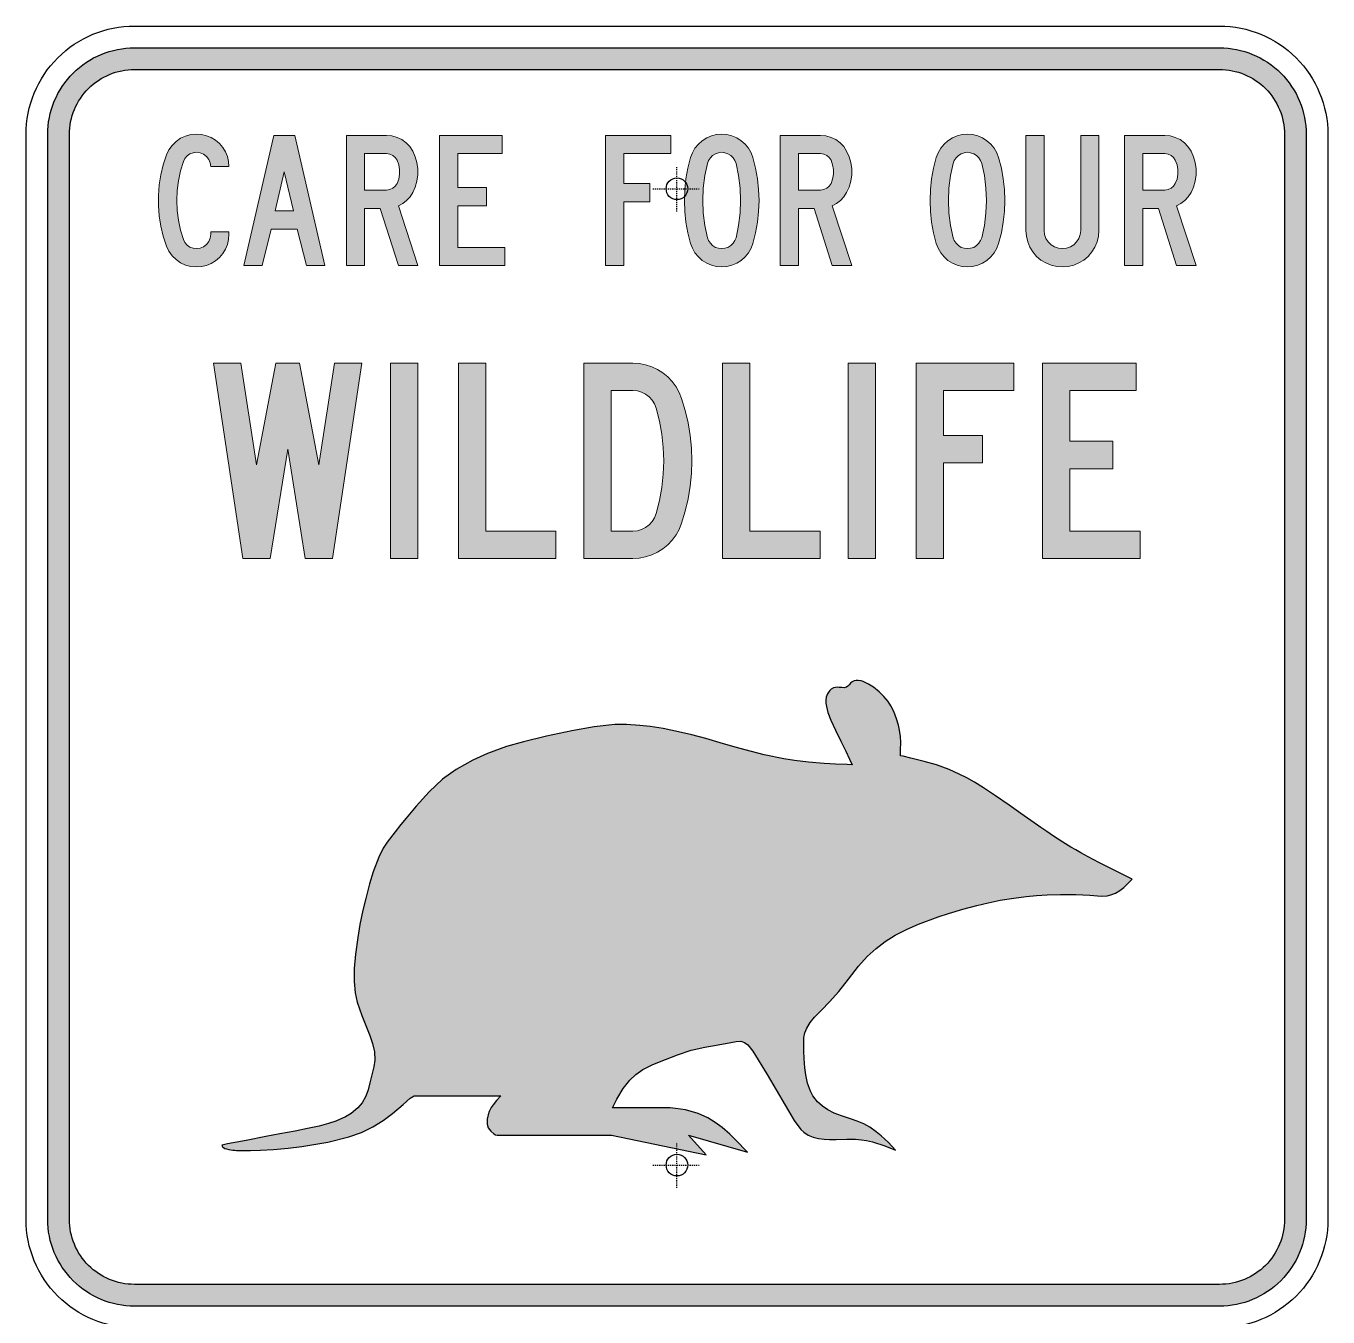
# Model space of a CAD drawing. Header units: millimetres. Extents: x 148 to 268, y 87 to 276.
# Drawn here: x 148.3 to 268.3, y 157.4 to 276.4 of the extents above; entities that cross this region are included whole.
import ezdxf

# ---------------------------------------------------------------- set-up
doc = ezdxf.new("R2010")
doc.units = ezdxf.units.MM
doc.linetypes.add('CENTER', pattern=[50.8, 31.75, -6.35, 6.35, -6.35])
for name, color, linetype in [('GREEN', 96, 'Continuous'), ('L18', 4, 'Continuous'), ('L25', 1, 'Continuous'), ('L35', 3, 'Continuous')]:
    doc.layers.add(name, color=color, linetype=linetype)

msp = doc.modelspace()

# ---------------------------------------------------------------- hatches: boundary and pattern name
at = {"layer": 'GREEN'}
h = msp.add_hatch(color=256, dxfattribs=at)
edge = h.paths.add_edge_path(flags=16)
edge.add_line((152.29, 166.42), (152.29, 266.42))
edge.add_arc((158.29, 266.42), 6, 90, 180, ccw=False)
edge.add_line((158.29, 272.42), (258.29, 272.42))
edge.add_arc((258.29, 266.42), 6, 0, 90, ccw=False)
edge.add_line((264.29, 266.42), (264.29, 166.42))
edge.add_arc((258.29, 166.42), 6, -90, 0, ccw=False)
edge.add_line((258.29, 160.42), (158.29, 160.42))
edge.add_arc((158.29, 166.42), 6, 180, 270, ccw=False)
edge = h.paths.add_edge_path()
edge.add_line((150.29, 166.42), (150.29, 266.42))
edge.add_arc((158.29, 266.42), 8, 90, 180, ccw=False)
edge.add_line((158.29, 274.42), (258.29, 274.42))
edge.add_arc((258.29, 266.42), 8, 0, 90, ccw=False)
edge.add_line((266.29, 266.42), (266.29, 166.42))
edge.add_arc((258.29, 166.42), 8, -90, 0, ccw=False)
edge.add_line((258.29, 158.42), (158.29, 158.42))
edge.add_arc((158.29, 166.42), 8, 180, 270, ccw=False)
h = msp.add_hatch(color=256, dxfattribs=at)
h.paths.add_polyline_path([(177.82, 266.34), (177.82, 254.34), (179.49, 254.34), (179.49, 259.61), (180.94, 259.61), (182.61, 254.34), (184.41, 254.34), (182.61, 259.85), (183.01, 260.07), (183.37, 260.34), (183.69, 260.67), (183.93, 261.06), (184.17, 261.58), (184.32, 262.13), (184.41, 262.69), (184.41, 263.26), (184.32, 263.83), (184.17, 264.37), (183.93, 264.89), (183.66, 265.31), (183.33, 265.66), (182.93, 265.95), (182.49, 266.16), (182.02, 266.29), (181.53, 266.34)])
h.paths.add_polyline_path([(181.53, 264.66), (181.82, 264.61), (182.1, 264.49), (182.32, 264.31), (182.49, 264.06), (182.64, 263.64), (182.73, 263.2), (182.73, 262.75), (182.64, 262.31), (182.49, 261.89), (182.32, 261.65), (182.1, 261.46), (181.82, 261.34), (181.53, 261.3), (179.49, 261.3), (179.49, 264.66)], flags=16)
h.paths.add_polyline_path([(167, 257.22), (166.96, 256.75), (166.86, 256.29), (166.68, 255.85), (166.43, 255.45), (166.12, 255.09), (165.76, 254.78), (165.36, 254.54), (164.93, 254.36), (164.47, 254.25), (164, 254.22), (163.49, 254.26), (163, 254.39), (162.53, 254.6), (162.12, 254.9), (161.76, 255.25), (161.46, 255.67), (161.24, 256.13), (160.94, 257.04), (160.71, 257.96), (160.57, 258.91), (160.49, 259.86), (160.49, 260.81), (160.57, 261.77), (160.71, 262.71), (160.94, 263.63), (161.24, 264.54), (161.46, 265), (161.76, 265.42), (162.12, 265.78), (162.53, 266.07), (163, 266.28), (163.49, 266.42), (164, 266.46), (164.47, 266.42), (164.93, 266.31), (165.36, 266.13), (165.76, 265.89), (166.12, 265.58), (166.43, 265.22), (166.68, 264.82), (166.86, 264.38), (166.96, 263.93), (167, 263.46), (165.32, 263.46), (165.28, 263.8), (165.14, 264.12), (164.94, 264.39), (164.66, 264.6), (164.35, 264.73), (164, 264.78), (163.69, 264.74), (163.4, 264.63), (163.15, 264.45), (162.94, 264.21), (162.8, 263.94), (162.53, 263.06), (162.34, 262.16), (162.22, 261.25), (162.18, 260.34), (162.22, 259.42), (162.34, 258.51), (162.53, 257.61), (162.8, 256.73), (162.94, 256.46), (163.15, 256.22), (163.4, 256.05), (163.69, 255.94), (164, 255.9), (164.35, 255.94), (164.66, 256.07), (164.94, 256.28), (165.14, 256.55), (165.28, 256.87), (165.32, 257.22), (165.32, 257.46), (167, 257.46)])
h.paths.add_polyline_path([(186.41, 254.34), (186.41, 266.34), (192.17, 266.34), (192.17, 264.66), (188.09, 264.66), (188.09, 261.54), (190.73, 261.54), (190.73, 259.86), (188.09, 259.86), (188.09, 256.01), (192.41, 256.01), (192.41, 254.34)])
h.paths.add_polyline_path([(172.94, 259.37), (171.26, 259.37), (172.1, 262.97)], flags=16)
h.paths.add_polyline_path([(168.38, 254.34), (171.14, 266.34), (173.06, 266.34), (175.82, 254.34), (174.13, 254.34), (173.29, 257.7), (170.9, 257.7), (170.06, 254.34)])
h.paths.add_polyline_path([(201.71, 254.34), (201.71, 266.34), (207.71, 266.34), (207.71, 264.66), (203.39, 264.66), (203.39, 261.89), (205.79, 261.89), (205.79, 260.22), (203.39, 260.22), (203.39, 254.34)])
h.paths.add_polyline_path([(215.29, 256.37), (215.54, 257.35), (215.71, 258.34), (215.81, 259.33), (215.86, 260.34), (215.81, 261.34), (215.71, 262.34), (215.54, 263.32), (215.29, 264.3), (215.12, 264.74), (214.87, 265.16), (214.58, 265.54), (214.21, 265.85), (213.81, 266.11), (213.36, 266.3), (212.89, 266.41), (212.41, 266.45), (211.93, 266.41), (211.46, 266.3), (211.03, 266.11), (210.62, 265.85), (210.26, 265.54), (209.95, 265.16), (209.71, 264.74), (209.53, 264.3), (209.29, 263.32), (209.11, 262.34), (209.01, 261.34), (208.98, 260.34), (209.01, 259.33), (209.11, 258.34), (209.29, 257.35), (209.53, 256.37), (209.71, 255.93), (209.95, 255.51), (210.26, 255.13), (210.62, 254.82), (211.03, 254.56), (211.46, 254.37), (211.93, 254.26), (212.41, 254.22), (212.89, 254.26), (213.36, 254.37), (213.81, 254.56), (214.21, 254.82), (214.58, 255.13), (214.87, 255.51), (215.12, 255.93)])
h.paths.add_polyline_path([(213.74, 256.91), (213.97, 258.04), (214.11, 259.19), (214.16, 260.34), (214.11, 261.48), (213.97, 262.63), (213.74, 263.76), (213.63, 264.03), (213.46, 264.28), (213.25, 264.49), (212.99, 264.65), (212.71, 264.74), (212.41, 264.78), (212.11, 264.74), (211.83, 264.65), (211.58, 264.49), (211.37, 264.28), (211.2, 264.03), (211.1, 263.76), (210.86, 262.63), (210.71, 261.48), (210.66, 260.34), (210.71, 259.19), (210.86, 258.04), (211.1, 256.91), (211.2, 256.64), (211.37, 256.39), (211.58, 256.19), (211.83, 256.02), (212.11, 255.93), (212.41, 255.9), (212.71, 255.93), (212.99, 256.02), (213.25, 256.19), (213.46, 256.39), (213.63, 256.64)], flags=16)
h.paths.add_polyline_path([(249.55, 266.34), (249.55, 254.34), (251.22, 254.34), (251.22, 259.61), (252.67, 259.61), (254.34, 254.34), (256.15, 254.34), (254.34, 259.85), (254.74, 260.07), (255.11, 260.34), (255.42, 260.67), (255.67, 261.06), (255.9, 261.58), (256.06, 262.13), (256.14, 262.69), (256.14, 263.26), (256.06, 263.83), (255.9, 264.37), (255.67, 264.89), (255.39, 265.31), (255.06, 265.66), (254.67, 265.95), (254.22, 266.16), (253.75, 266.29), (253.27, 266.34)])
h.paths.add_polyline_path([(253.27, 264.66), (253.56, 264.61), (253.83, 264.49), (254.06, 264.31), (254.22, 264.06), (254.39, 263.64), (254.46, 263.2), (254.46, 262.75), (254.39, 262.31), (254.22, 261.89), (254.06, 261.65), (253.83, 261.46), (253.56, 261.34), (253.27, 261.3), (251.22, 261.3), (251.22, 264.66)], flags=16)
h.paths.add_polyline_path([(243.81, 255.9), (243.45, 255.94), (243.09, 256.06), (242.77, 256.26), (242.51, 256.53), (242.3, 256.84), (242.18, 257.2), (242.14, 257.58), (242.14, 266.34), (240.46, 266.34), (240.46, 257.58), (240.5, 257.05), (240.62, 256.54), (240.82, 256.05), (241.1, 255.6), (241.44, 255.19), (241.84, 254.85), (242.29, 254.58), (242.78, 254.37), (243.29, 254.25), (243.81, 254.22), (244.34, 254.25), (244.86, 254.37), (245.34, 254.58), (245.8, 254.85), (246.2, 255.19), (246.54, 255.6), (246.81, 256.05), (247.02, 256.54), (247.14, 257.05), (247.17, 257.58), (247.17, 266.34), (245.5, 266.34), (245.5, 257.58), (245.45, 257.2), (245.33, 256.84), (245.13, 256.53), (244.86, 256.26), (244.55, 256.06), (244.19, 255.94)])
h.paths.add_polyline_path([(217.81, 266.34), (217.81, 254.34), (219.49, 254.34), (219.49, 259.61), (220.93, 259.61), (222.61, 254.34), (224.4, 254.34), (222.61, 259.85), (223.01, 260.07), (223.37, 260.34), (223.68, 260.67), (223.93, 261.06), (224.16, 261.58), (224.32, 262.13), (224.4, 262.69), (224.4, 263.26), (224.32, 263.83), (224.16, 264.37), (223.93, 264.89), (223.66, 265.31), (223.32, 265.66), (222.93, 265.95), (222.49, 266.16), (222.01, 266.29), (221.52, 266.34)])
h.paths.add_polyline_path([(221.52, 264.66), (221.82, 264.61), (222.1, 264.49), (222.32, 264.31), (222.49, 264.06), (222.64, 263.64), (222.72, 263.2), (222.72, 262.75), (222.64, 262.31), (222.49, 261.89), (222.32, 261.65), (222.1, 261.46), (221.82, 261.34), (221.52, 261.3), (219.49, 261.3), (219.49, 264.66)], flags=16)
h.paths.add_polyline_path([(236.39, 256.91), (236.63, 258.04), (236.76, 259.19), (236.81, 260.34), (236.76, 261.48), (236.63, 262.63), (236.39, 263.76), (236.28, 264.03), (236.11, 264.28), (235.9, 264.49), (235.64, 264.65), (235.36, 264.74), (235.06, 264.78), (234.77, 264.74), (234.49, 264.65), (234.23, 264.49), (234.02, 264.28), (233.85, 264.03), (233.75, 263.76), (233.51, 262.63), (233.36, 261.48), (233.32, 260.34), (233.36, 259.19), (233.51, 258.04), (233.75, 256.91), (233.85, 256.64), (234.02, 256.39), (234.23, 256.19), (234.49, 256.02), (234.77, 255.93), (235.06, 255.9), (235.36, 255.93), (235.64, 256.02), (235.9, 256.19), (236.11, 256.39), (236.28, 256.64)], flags=16)
h.paths.add_polyline_path([(237.94, 256.37), (238.19, 257.35), (238.36, 258.34), (238.47, 259.33), (238.51, 260.34), (238.47, 261.34), (238.36, 262.34), (238.19, 263.32), (237.94, 264.3), (237.77, 264.74), (237.53, 265.16), (237.22, 265.54), (236.86, 265.85), (236.45, 266.11), (236.01, 266.3), (235.54, 266.41), (235.06, 266.45), (234.58, 266.41), (234.11, 266.3), (233.68, 266.11), (233.27, 265.85), (232.91, 265.54), (232.6, 265.16), (232.36, 264.74), (232.18, 264.3), (231.94, 263.32), (231.76, 262.34), (231.66, 261.34), (231.63, 260.34), (231.66, 259.33), (231.76, 258.34), (231.94, 257.35), (232.18, 256.37), (232.36, 255.93), (232.6, 255.51), (232.91, 255.13), (233.27, 254.82), (233.68, 254.56), (234.11, 254.37), (234.58, 254.26), (235.06, 254.22), (235.54, 254.26), (236.01, 254.37), (236.45, 254.56), (236.86, 254.82), (237.22, 255.13), (237.53, 255.51), (237.77, 255.93)])
h = msp.add_hatch(color=256, dxfattribs=at)
h.paths.add_polyline_path([(168.27, 227.34), (165.58, 245.34), (168.09, 245.34), (169.53, 235.97), (171.33, 245.34), (173.49, 245.34), (175.29, 235.97), (176.73, 245.34), (179.25, 245.34), (176.55, 227.34), (174.03, 227.34), (172.41, 237.42), (170.79, 227.34)])
h.paths.add_polyline_path([(181.88, 227.34), (181.88, 245.34), (184.41, 245.34), (184.41, 227.34)])
h.paths.add_polyline_path([(188.14, 227.34), (188.14, 245.34), (190.66, 245.34), (190.66, 229.85), (197.14, 229.85), (197.14, 227.34)])
h.paths.add_polyline_path([(202.24, 229.85), (204.23, 229.85), (204.64, 229.9), (205.03, 230.01), (205.4, 230.2), (205.73, 230.44), (206.01, 230.74), (206.22, 231.09), (206.38, 231.48), (206.68, 232.67), (206.9, 233.88), (207.03, 235.11), (207.07, 236.34), (207.03, 237.57), (206.9, 238.79), (206.68, 240.01), (206.38, 241.19), (206.22, 241.58), (206.01, 241.93), (205.73, 242.23), (205.4, 242.48), (205.03, 242.66), (204.64, 242.78), (204.23, 242.82), (202.24, 242.82)], flags=16)
h.paths.add_polyline_path([(199.72, 227.34), (204.23, 227.34), (204.81, 227.37), (205.4, 227.49), (205.96, 227.67), (206.49, 227.91), (206.99, 228.23), (207.46, 228.61), (207.86, 229.03), (208.21, 229.51), (208.5, 230.02), (208.72, 230.58), (209.06, 231.7), (209.33, 232.84), (209.52, 234), (209.64, 235.16), (209.67, 236.34), (209.64, 237.51), (209.52, 238.67), (209.33, 239.84), (209.06, 240.97), (208.72, 242.1), (208.5, 242.65), (208.21, 243.16), (207.86, 243.64), (207.46, 244.07), (206.99, 244.44), (206.49, 244.76), (205.96, 245.01), (205.4, 245.19), (204.81, 245.3), (204.23, 245.34), (199.72, 245.34)])
h.paths.add_polyline_path([(212.5, 227.34), (212.5, 245.34), (215.01, 245.34), (215.01, 229.85), (221.49, 229.85), (221.49, 227.34)])
h.paths.add_polyline_path([(224.08, 227.34), (224.08, 245.34), (226.6, 245.34), (226.6, 227.34)])
h.paths.add_polyline_path([(230.34, 227.34), (230.34, 245.34), (239.33, 245.34), (239.33, 242.82), (232.86, 242.82), (232.86, 238.67), (236.45, 238.67), (236.45, 236.16), (232.86, 236.16), (232.86, 227.34)])
h.paths.add_polyline_path([(241.98, 227.34), (241.98, 245.34), (250.61, 245.34), (250.61, 242.82), (244.5, 242.82), (244.5, 238.14), (248.45, 238.14), (248.45, 235.61), (244.5, 235.61), (244.5, 229.85), (250.98, 229.85), (250.98, 227.34)])
msp.add_hatch(color=256, dxfattribs=at).paths.add_polyline_path([(250.24, 197.79), (248.83, 198.49), (247.9, 198.95), (247.23, 199.29), (246.66, 199.59), (246.19, 199.84), (245.51, 200.21), (245.04, 200.48), (244.6, 200.74), (243.87, 201.19), (243, 201.75), (242.37, 202.16), (241.83, 202.53), (240.91, 203.17), (239.99, 203.82), (238.9, 204.59), (237.64, 205.47), (236.54, 206.2), (235.71, 206.71), (235, 207.11), (234.29, 207.47), (233.38, 207.88), (232.2, 208.31), (231.08, 208.63), (229.86, 208.93), (229.13, 209.1), (228.88, 209.15), (228.9, 209.69), (228.91, 210.38), (228.88, 210.94), (228.8, 211.52), (228.71, 211.97), (228.54, 212.57), (228.29, 213.22), (228.01, 213.75), (227.76, 214.14), (227.37, 214.62), (226.93, 215.05), (226.39, 215.47), (225.95, 215.75), (225.44, 216), (225.26, 216.06), (224.99, 216.1), (224.8, 216.1), (224.61, 216.05), (224.44, 215.96), (224.3, 215.84), (224.16, 215.69), (224.05, 215.57), (223.93, 215.48), (223.79, 215.43), (223.71, 215.42), (223.48, 215.43), (223.23, 215.46), (223.07, 215.47), (222.89, 215.45), (222.71, 215.41), (222.5, 215.29), (222.37, 215.17), (222.28, 215.04), (222.16, 214.85), (222.1, 214.7), (222.05, 214.54), (222.01, 214.28), (222.02, 214.01), (222.07, 213.69), (222.21, 213.14), (222.47, 212.44), (222.9, 211.5), (223.39, 210.51), (223.84, 209.58), (224.2, 208.84), (224.45, 208.33), (223.99, 208.35), (222.91, 208.39), (221.86, 208.45), (220.41, 208.57), (219.12, 208.72), (218.13, 208.88), (216.34, 209.24), (215.16, 209.53), (213.66, 209.94), (212.27, 210.35), (210.95, 210.73), (209.66, 211.08), (208.44, 211.37), (207.02, 211.66), (205.83, 211.84), (204.87, 211.95), (203.65, 212.02), (202.57, 212.02), (200.65, 211.82), (198.59, 211.46), (196.26, 210.95), (194.13, 210.43), (192.57, 210), (190.84, 209.36), (189.48, 208.74), (187.94, 207.89), (186.69, 206.98), (185.46, 205.83), (184.25, 204.51), (183.33, 203.41), (182.84, 202.81), (182.31, 202.14), (181.57, 201.18), (181.22, 200.64), (180.82, 199.81), (180.3, 198.44), (179.96, 197.34), (179.61, 195.98), (179.35, 194.93), (179.07, 193.59), (178.87, 192.4), (178.65, 190.86), (178.53, 189.55), (178.53, 188.33), (178.63, 187.31), (178.8, 186.45), (179.23, 185.21), (179.61, 184.3), (179.99, 183.38), (180.24, 182.63), (180.4, 181.87), (180.43, 181.09), (180.34, 180.48), (180.14, 179.62), (179.98, 179), (179.82, 178.37), (179.61, 177.76), (179.28, 177.17), (178.88, 176.7), (178.26, 176.19), (177.73, 175.87), (176.86, 175.48), (176.16, 175.25), (175.3, 175.02), (174.23, 174.78), (173.09, 174.55), (171.7, 174.29), (170.41, 174.05), (168.59, 173.7), (166.87, 173.37), (166.49, 173.29), (166.37, 173.26), (166.34, 173.25), (166.36, 173.22), (166.37, 173.15), (166.4, 173.11), (166.49, 173.03), (166.61, 172.96), (166.76, 172.91), (166.99, 172.85), (167.16, 172.82), (167.35, 172.8), (167.55, 172.78), (167.69, 172.77), (167.95, 172.76), (168.17, 172.75), (168.99, 172.76), (169.89, 172.79), (171.09, 172.86), (172.46, 172.98), (173.71, 173.14), (176.1, 173.53), (178.06, 174.02), (179.2, 174.43), (180.27, 174.94), (181.22, 175.53), (182.06, 176.17), (183.04, 177), (183.71, 177.58), (184.07, 177.8), (185.31, 177.8), (190.25, 177.8), (192.06, 177.8), (191.67, 177.38), (191.34, 176.98), (191.17, 176.74), (190.98, 176.36), (190.88, 176.06), (190.8, 175.66), (190.8, 175.19), (190.9, 174.85), (191.12, 174.54), (191.4, 174.31), (191.56, 174.2), (191.71, 174.17), (193.86, 174.17), (202.25, 174.17), (210.97, 172.35), (209.34, 174.17), (214.79, 172.62), (213.7, 173.76), (213.15, 174.28), (212.46, 174.88), (211.82, 175.36), (211.12, 175.78), (210.23, 176.18), (209.07, 176.5), (208.14, 176.64), (207.65, 176.69), (202.34, 176.71), (202.75, 177.49), (203.34, 178.47), (203.94, 179.25), (204.49, 179.78), (205.14, 180.22), (206.08, 180.69), (207.22, 181.16), (208.35, 181.59), (209.6, 182), (210.85, 182.28), (212.1, 182.49), (213.26, 182.71), (213.76, 182.81), (214.19, 182.83), (214.51, 182.73), (214.83, 182.5), (215.29, 181.93), (216.59, 179.76), (219.1, 175.53), (219.7, 174.69), (219.98, 174.44), (220.37, 174.18), (220.83, 173.99), (221.34, 173.86), (221.87, 173.8), (222.36, 173.77), (222.95, 173.78), (223.96, 173.81), (224.75, 173.8), (225.3, 173.76), (225.77, 173.69), (226.32, 173.56), (227.46, 173.19), (228.43, 172.81), (227.78, 173.49), (227.12, 174.12), (226.66, 174.5), (226.07, 174.92), (225.5, 175.22), (224.9, 175.47), (224.27, 175.68), (223.46, 175.95), (222.79, 176.22), (222.19, 176.52), (221.69, 176.86), (221.24, 177.25), (220.82, 177.8), (220.59, 178.23), (220.32, 178.96), (220.16, 179.74), (220.08, 180.38), (220.02, 181.25), (219.99, 181.92), (219.98, 182.53), (219.98, 183.17), (220.07, 183.61), (220.25, 184.04), (220.58, 184.57), (220.96, 185.04), (221.6, 185.7), (222.36, 186.46), (223.22, 187.43), (224.1, 188.56), (225.03, 189.75), (225.82, 190.65), (226.64, 191.4), (227.47, 192.02), (228.41, 192.6), (229.51, 193.16), (230.56, 193.62), (232.37, 194.29), (233.31, 194.6), (234.65, 195.01), (235.92, 195.35), (236.98, 195.6), (238.09, 195.83), (239.34, 196.03), (240.48, 196.18), (241.44, 196.27), (242.4, 196.33), (243.65, 196.36), (245.04, 196.35), (246.34, 196.29), (247.43, 196.22), (247.93, 196.24), (248.27, 196.32), (248.7, 196.49), (249.12, 196.74), (249.47, 197.02), (249.92, 197.45)])

# ---------------------------------------------------------------- linework, layer by layer
for points in [[(150.29, 166.42), (150.29, 266.42, -0.414214), (158.29, 274.42), (258.29, 274.42, -0.414214), (266.29, 266.42), (266.29, 166.42, -0.414214), (258.29, 158.42), (158.29, 158.42, -0.414214)], [(152.29, 166.42), (152.29, 266.42, -0.414214), (158.29, 272.42), (258.29, 272.42, -0.414214), (264.29, 266.42), (264.29, 166.42, -0.414214), (258.29, 160.42), (158.29, 160.42, -0.414214)]]:
    msp.add_lwpolyline(points, format="xyb", close=True, dxfattribs=at)
at = {"layer": 'GREEN', "lineweight": 0}
for points in [[(167, 257.22), (166.96, 256.75), (166.86, 256.29), (166.68, 255.85), (166.43, 255.45), (166.12, 255.09), (165.76, 254.78), (165.36, 254.54), (164.93, 254.36), (164.47, 254.25), (164, 254.22), (163.49, 254.26), (163, 254.39), (162.53, 254.6), (162.12, 254.9), (161.76, 255.25), (161.46, 255.67), (161.24, 256.13), (160.94, 257.04), (160.71, 257.96), (160.57, 258.91), (160.49, 259.86), (160.49, 260.81), (160.57, 261.77), (160.71, 262.71), (160.94, 263.63), (161.24, 264.54), (161.46, 265), (161.76, 265.42), (162.12, 265.78), (162.53, 266.07), (163, 266.28), (163.49, 266.42), (164, 266.46), (164.47, 266.42), (164.93, 266.31), (165.36, 266.13), (165.76, 265.89), (166.12, 265.58), (166.43, 265.22), (166.68, 264.82), (166.86, 264.38), (166.96, 263.93), (167, 263.46), (165.32, 263.46), (165.28, 263.8), (165.14, 264.12), (164.94, 264.39), (164.66, 264.6), (164.35, 264.73), (164, 264.78), (163.69, 264.74), (163.4, 264.63), (163.15, 264.45), (162.94, 264.21), (162.8, 263.94), (162.53, 263.06), (162.34, 262.16), (162.22, 261.25), (162.18, 260.34), (162.22, 259.42), (162.34, 258.51), (162.53, 257.61), (162.8, 256.73), (162.94, 256.46), (163.15, 256.22), (163.4, 256.05), (163.69, 255.94), (164, 255.9), (164.35, 255.94), (164.66, 256.07), (164.94, 256.28), (165.14, 256.55), (165.28, 256.87), (165.32, 257.22), (165.32, 257.46), (167, 257.46)], [(177.82, 266.34), (177.82, 254.34), (179.49, 254.34), (179.49, 259.61), (180.94, 259.61), (182.61, 254.34), (184.41, 254.34), (182.61, 259.85), (183.01, 260.07), (183.37, 260.34), (183.69, 260.67), (183.93, 261.06), (184.17, 261.58), (184.32, 262.13), (184.41, 262.69), (184.41, 263.26), (184.32, 263.83), (184.17, 264.37), (183.93, 264.89), (183.66, 265.31), (183.33, 265.66), (182.93, 265.95), (182.49, 266.16), (182.02, 266.29), (181.53, 266.34)], [(217.81, 266.34), (217.81, 254.34), (219.49, 254.34), (219.49, 259.61), (220.93, 259.61), (222.61, 254.34), (224.4, 254.34), (222.61, 259.85), (223.01, 260.07), (223.37, 260.34), (223.68, 260.67), (223.93, 261.06), (224.16, 261.58), (224.32, 262.13), (224.4, 262.69), (224.4, 263.26), (224.32, 263.83), (224.16, 264.37), (223.93, 264.89), (223.66, 265.31), (223.32, 265.66), (222.93, 265.95), (222.49, 266.16), (222.01, 266.29), (221.52, 266.34)], [(243.81, 255.9), (243.45, 255.94), (243.09, 256.06), (242.77, 256.26), (242.51, 256.53), (242.3, 256.84), (242.18, 257.2), (242.14, 257.58), (242.14, 266.34), (240.46, 266.34), (240.46, 257.58), (240.5, 257.05), (240.62, 256.54), (240.82, 256.05), (241.1, 255.6), (241.44, 255.19), (241.84, 254.85), (242.29, 254.58), (242.78, 254.37), (243.29, 254.25), (243.81, 254.22), (244.34, 254.25), (244.86, 254.37), (245.34, 254.58), (245.8, 254.85), (246.2, 255.19), (246.54, 255.6), (246.81, 256.05), (247.02, 256.54), (247.14, 257.05), (247.17, 257.58), (247.17, 266.34), (245.5, 266.34), (245.5, 257.58), (245.45, 257.2), (245.33, 256.84), (245.13, 256.53), (244.86, 256.26), (244.55, 256.06), (244.19, 255.94)], [(249.55, 266.34), (249.55, 254.34), (251.22, 254.34), (251.22, 259.61), (252.67, 259.61), (254.34, 254.34), (256.15, 254.34), (254.34, 259.85), (254.74, 260.07), (255.11, 260.34), (255.42, 260.67), (255.67, 261.06), (255.9, 261.58), (256.06, 262.13), (256.14, 262.69), (256.14, 263.26), (256.06, 263.83), (255.9, 264.37), (255.67, 264.89), (255.39, 265.31), (255.06, 265.66), (254.67, 265.95), (254.22, 266.16), (253.75, 266.29), (253.27, 266.34)], [(181.53, 264.66), (181.82, 264.61), (182.1, 264.49), (182.32, 264.31), (182.49, 264.06), (182.64, 263.64), (182.73, 263.2), (182.73, 262.75), (182.64, 262.31), (182.49, 261.89), (182.32, 261.65), (182.1, 261.46), (181.82, 261.34), (181.53, 261.3), (179.49, 261.3), (179.49, 264.66)], [(221.52, 264.66), (221.82, 264.61), (222.1, 264.49), (222.32, 264.31), (222.49, 264.06), (222.64, 263.64), (222.72, 263.2), (222.72, 262.75), (222.64, 262.31), (222.49, 261.89), (222.32, 261.65), (222.1, 261.46), (221.82, 261.34), (221.52, 261.3), (219.49, 261.3), (219.49, 264.66)], [(253.27, 264.66), (253.56, 264.61), (253.83, 264.49), (254.06, 264.31), (254.22, 264.06), (254.39, 263.64), (254.46, 263.2), (254.46, 262.75), (254.39, 262.31), (254.22, 261.89), (254.06, 261.65), (253.83, 261.46), (253.56, 261.34), (253.27, 261.3), (251.22, 261.3), (251.22, 264.66)]]:
    msp.add_lwpolyline(points, close=True, dxfattribs=at)
for points in [[(215.29, 256.37), (215.54, 257.35), (215.71, 258.34), (215.81, 259.33), (215.86, 260.34), (215.81, 261.34), (215.71, 262.34), (215.54, 263.32), (215.29, 264.3), (215.12, 264.74), (214.87, 265.16), (214.58, 265.54), (214.21, 265.85), (213.81, 266.11), (213.36, 266.3), (212.89, 266.41), (212.41, 266.45), (211.93, 266.41), (211.46, 266.3), (211.03, 266.11), (210.62, 265.85), (210.26, 265.54), (209.95, 265.16), (209.71, 264.74), (209.53, 264.3), (209.29, 263.32), (209.11, 262.34), (209.01, 261.34), (208.98, 260.34), (209.01, 259.33), (209.11, 258.34), (209.29, 257.35), (209.53, 256.37), (209.71, 255.93), (209.95, 255.51), (210.26, 255.13), (210.62, 254.82), (211.03, 254.56), (211.46, 254.37), (211.93, 254.26), (212.41, 254.22), (212.89, 254.26), (213.36, 254.37), (213.81, 254.56), (214.21, 254.82), (214.58, 255.13), (214.87, 255.51), (215.12, 255.93), (215.29, 256.37), (215.29, 256.37)], [(237.94, 256.37), (238.19, 257.35), (238.36, 258.34), (238.47, 259.33), (238.51, 260.34), (238.47, 261.34), (238.36, 262.34), (238.19, 263.32), (237.94, 264.3), (237.77, 264.74), (237.53, 265.16), (237.22, 265.54), (236.86, 265.85), (236.45, 266.11), (236.01, 266.3), (235.54, 266.41), (235.06, 266.45), (234.58, 266.41), (234.11, 266.3), (233.68, 266.11), (233.27, 265.85), (232.91, 265.54), (232.6, 265.16), (232.36, 264.74), (232.18, 264.3), (231.94, 263.32), (231.76, 262.34), (231.66, 261.34), (231.63, 260.34), (231.66, 259.33), (231.76, 258.34), (231.94, 257.35), (232.18, 256.37), (232.36, 255.93), (232.6, 255.51), (232.91, 255.13), (233.27, 254.82), (233.68, 254.56), (234.11, 254.37), (234.58, 254.26), (235.06, 254.22), (235.54, 254.26), (236.01, 254.37), (236.45, 254.56), (236.86, 254.82), (237.22, 255.13), (237.53, 255.51), (237.77, 255.93), (237.94, 256.37), (237.94, 256.37)], [(168.38, 254.34), (171.14, 266.34), (173.06, 266.34), (175.82, 254.34), (174.13, 254.34), (173.29, 257.7), (170.9, 257.7), (170.06, 254.34), (168.38, 254.34), (168.38, 254.34)], [(186.41, 254.34), (186.41, 266.34), (192.17, 266.34), (192.17, 264.66), (188.09, 264.66), (188.09, 261.54), (190.73, 261.54), (190.73, 259.86), (188.09, 259.86), (188.09, 256.01), (192.41, 256.01), (192.41, 254.34), (186.41, 254.34), (186.41, 254.34)], [(201.71, 254.34), (201.71, 266.34), (207.71, 266.34), (207.71, 264.66), (203.39, 264.66), (203.39, 261.89), (205.79, 261.89), (205.79, 260.22), (203.39, 260.22), (203.39, 254.34), (201.71, 254.34), (201.71, 254.34)], [(213.74, 256.91), (213.97, 258.04), (214.11, 259.19), (214.16, 260.34), (214.11, 261.48), (213.97, 262.63), (213.74, 263.76), (213.63, 264.03), (213.46, 264.28), (213.25, 264.49), (212.99, 264.65), (212.71, 264.74), (212.41, 264.78), (212.11, 264.74), (211.83, 264.65), (211.58, 264.49), (211.37, 264.28), (211.2, 264.03), (211.1, 263.76), (210.86, 262.63), (210.71, 261.48), (210.66, 260.34), (210.71, 259.19), (210.86, 258.04), (211.1, 256.91), (211.2, 256.64), (211.37, 256.39), (211.58, 256.19), (211.83, 256.02), (212.11, 255.93), (212.41, 255.9), (212.71, 255.93), (212.99, 256.02), (213.25, 256.19), (213.46, 256.39), (213.63, 256.64), (213.74, 256.91), (213.74, 256.91)], [(236.39, 256.91), (236.63, 258.04), (236.76, 259.19), (236.81, 260.34), (236.76, 261.48), (236.63, 262.63), (236.39, 263.76), (236.28, 264.03), (236.11, 264.28), (235.9, 264.49), (235.64, 264.65), (235.36, 264.74), (235.06, 264.78), (234.77, 264.74), (234.49, 264.65), (234.23, 264.49), (234.02, 264.28), (233.85, 264.03), (233.75, 263.76), (233.51, 262.63), (233.36, 261.48), (233.32, 260.34), (233.36, 259.19), (233.51, 258.04), (233.75, 256.91), (233.85, 256.64), (234.02, 256.39), (234.23, 256.19), (234.49, 256.02), (234.77, 255.93), (235.06, 255.9), (235.36, 255.93), (235.64, 256.02), (235.9, 256.19), (236.11, 256.39), (236.28, 256.64), (236.39, 256.91), (236.39, 256.91)], [(172.94, 259.37), (171.26, 259.37), (172.1, 262.97), (172.94, 259.37), (172.94, 259.37)], [(168.27, 227.34), (165.58, 245.34), (168.09, 245.34), (169.53, 235.97), (171.33, 245.34), (173.49, 245.34), (175.29, 235.97), (176.73, 245.34), (179.25, 245.34), (176.55, 227.34), (174.03, 227.34), (172.41, 237.42), (170.79, 227.34), (168.27, 227.34), (168.27, 227.34)], [(181.88, 227.34), (181.88, 245.34), (184.41, 245.34), (184.41, 227.34), (181.88, 227.34), (181.88, 227.34)], [(188.14, 227.34), (188.14, 245.34), (190.66, 245.34), (190.66, 229.85), (197.14, 229.85), (197.14, 227.34), (188.14, 227.34), (188.14, 227.34)], [(199.72, 227.34), (204.23, 227.34), (204.81, 227.37), (205.4, 227.49), (205.96, 227.67), (206.49, 227.91), (206.99, 228.23), (207.46, 228.61), (207.86, 229.03), (208.21, 229.51), (208.5, 230.02), (208.72, 230.58), (209.06, 231.7), (209.33, 232.84), (209.52, 234), (209.64, 235.16), (209.67, 236.34), (209.64, 237.51), (209.52, 238.67), (209.33, 239.84), (209.06, 240.97), (208.72, 242.1), (208.5, 242.65), (208.21, 243.16), (207.86, 243.64), (207.46, 244.07), (206.99, 244.44), (206.49, 244.76), (205.96, 245.01), (205.4, 245.19), (204.81, 245.3), (204.23, 245.34), (199.72, 245.34), (199.72, 227.34), (199.72, 227.34)], [(212.5, 227.34), (212.5, 245.34), (215.01, 245.34), (215.01, 229.85), (221.49, 229.85), (221.49, 227.34), (212.5, 227.34), (212.5, 227.34)], [(224.08, 227.34), (224.08, 245.34), (226.6, 245.34), (226.6, 227.34), (224.08, 227.34), (224.08, 227.34)], [(230.34, 227.34), (230.34, 245.34), (239.33, 245.34), (239.33, 242.82), (232.86, 242.82), (232.86, 238.67), (236.45, 238.67), (236.45, 236.16), (232.86, 236.16), (232.86, 227.34), (230.34, 227.34), (230.34, 227.34)], [(241.98, 227.34), (241.98, 245.34), (250.61, 245.34), (250.61, 242.82), (244.5, 242.82), (244.5, 238.14), (248.45, 238.14), (248.45, 235.61), (244.5, 235.61), (244.5, 229.85), (250.98, 229.85), (250.98, 227.34), (241.98, 227.34), (241.98, 227.34)], [(202.24, 229.85), (204.23, 229.85), (204.64, 229.9), (205.03, 230.01), (205.4, 230.2), (205.73, 230.44), (206.01, 230.74), (206.22, 231.09), (206.38, 231.48), (206.68, 232.67), (206.9, 233.88), (207.03, 235.11), (207.07, 236.34), (207.03, 237.57), (206.9, 238.79), (206.68, 240.01), (206.38, 241.19), (206.22, 241.58), (206.01, 241.93), (205.73, 242.23), (205.4, 242.48), (205.03, 242.66), (204.64, 242.78), (204.23, 242.82), (202.24, 242.82), (202.24, 229.85), (202.24, 229.85)]]:
    msp.add_lwpolyline(points, dxfattribs=at)
at = {"layer": 'GREEN'}
msp.add_lwpolyline([(250.24, 197.79), (248.83, 198.49), (247.9, 198.95), (247.23, 199.29), (246.66, 199.59), (246.19, 199.84), (245.51, 200.21), (245.04, 200.48), (244.6, 200.74), (243.87, 201.19), (243, 201.75), (242.37, 202.16), (241.83, 202.53), (240.91, 203.17), (239.99, 203.82), (238.9, 204.59), (237.64, 205.47), (236.54, 206.2), (235.71, 206.71), (235, 207.11), (234.29, 207.47), (233.38, 207.88), (232.2, 208.31), (231.08, 208.63), (229.86, 208.93), (229.13, 209.1), (228.88, 209.15), (228.9, 209.69), (228.91, 210.38), (228.88, 210.94), (228.8, 211.52), (228.71, 211.97), (228.54, 212.57), (228.29, 213.22), (228.01, 213.75), (227.76, 214.14), (227.37, 214.62), (226.93, 215.05), (226.39, 215.47), (225.95, 215.75), (225.44, 216), (225.26, 216.06), (224.99, 216.1), (224.8, 216.1), (224.61, 216.05), (224.44, 215.96), (224.3, 215.84), (224.16, 215.69), (224.05, 215.57), (223.93, 215.48), (223.79, 215.43), (223.71, 215.42), (223.48, 215.43), (223.23, 215.46), (223.07, 215.47), (222.89, 215.45), (222.71, 215.41), (222.5, 215.29), (222.37, 215.17), (222.28, 215.04), (222.16, 214.85), (222.1, 214.7), (222.05, 214.54), (222.01, 214.28), (222.02, 214.01), (222.07, 213.69), (222.21, 213.14), (222.47, 212.44), (222.9, 211.5), (223.39, 210.51), (223.84, 209.58), (224.2, 208.84), (224.45, 208.33), (223.99, 208.35), (222.91, 208.39), (221.86, 208.45), (220.41, 208.57), (219.12, 208.72), (218.13, 208.88), (216.34, 209.24), (215.16, 209.53), (213.66, 209.94), (212.27, 210.35), (210.95, 210.73), (209.66, 211.08), (208.44, 211.37), (207.02, 211.66), (205.83, 211.84), (204.87, 211.95), (203.65, 212.02), (202.57, 212.02), (200.65, 211.82), (198.59, 211.46), (196.26, 210.95), (194.13, 210.43), (192.57, 210), (190.84, 209.36), (189.48, 208.74), (187.94, 207.89), (186.69, 206.98), (185.46, 205.83), (184.25, 204.51), (183.33, 203.41), (182.84, 202.81), (182.31, 202.14), (181.57, 201.18), (181.22, 200.64), (180.82, 199.81), (180.3, 198.44), (179.96, 197.34), (179.61, 195.98), (179.35, 194.93), (179.07, 193.59), (178.87, 192.4), (178.65, 190.86), (178.53, 189.55), (178.53, 188.33), (178.63, 187.31), (178.8, 186.45), (179.23, 185.21), (179.61, 184.3), (179.99, 183.38), (180.24, 182.63), (180.4, 181.87), (180.43, 181.09), (180.34, 180.48), (180.14, 179.62), (179.98, 179), (179.82, 178.37), (179.61, 177.76), (179.28, 177.17), (178.88, 176.7), (178.26, 176.19), (177.73, 175.87), (176.86, 175.48), (176.16, 175.25), (175.3, 175.02), (174.23, 174.78), (173.09, 174.55), (171.7, 174.29), (170.41, 174.05), (168.59, 173.7), (166.87, 173.37), (166.49, 173.29), (166.37, 173.26), (166.34, 173.25), (166.36, 173.22), (166.37, 173.15), (166.4, 173.11), (166.49, 173.03), (166.61, 172.96), (166.76, 172.91), (166.99, 172.85), (167.16, 172.82), (167.35, 172.8), (167.55, 172.78), (167.69, 172.77), (167.95, 172.76), (168.17, 172.75), (168.99, 172.76), (169.89, 172.79), (171.09, 172.86), (172.46, 172.98), (173.71, 173.14), (176.1, 173.53), (178.06, 174.02), (179.2, 174.43), (180.27, 174.94), (181.22, 175.53), (182.06, 176.17), (183.04, 177), (183.71, 177.58), (184.07, 177.8), (185.31, 177.8), (190.25, 177.8), (192.06, 177.8), (191.67, 177.38), (191.34, 176.98), (191.17, 176.74), (190.98, 176.36), (190.88, 176.06), (190.8, 175.66), (190.8, 175.19), (190.9, 174.85), (191.12, 174.54), (191.4, 174.31), (191.56, 174.2), (191.71, 174.17), (193.86, 174.17), (202.25, 174.17), (210.97, 172.35), (209.34, 174.17), (214.79, 172.62), (213.7, 173.76), (213.15, 174.28), (212.46, 174.88), (211.82, 175.36), (211.12, 175.78), (210.23, 176.18), (209.07, 176.5), (208.14, 176.64), (207.65, 176.69), (202.34, 176.71), (202.75, 177.49), (203.34, 178.47), (203.94, 179.25), (204.49, 179.78), (205.14, 180.22), (206.08, 180.69), (207.22, 181.16), (208.35, 181.59), (209.6, 182), (210.85, 182.28), (212.1, 182.49), (213.26, 182.71), (213.76, 182.81), (214.19, 182.83), (214.51, 182.73), (214.83, 182.5), (215.29, 181.93), (216.59, 179.76), (219.1, 175.53), (219.7, 174.69), (219.98, 174.44), (220.37, 174.18), (220.83, 173.99), (221.34, 173.86), (221.87, 173.8), (222.36, 173.77), (222.95, 173.78), (223.96, 173.81), (224.75, 173.8), (225.3, 173.76), (225.77, 173.69), (226.32, 173.56), (227.46, 173.19), (228.43, 172.81), (227.78, 173.49), (227.12, 174.12), (226.66, 174.5), (226.07, 174.92), (225.5, 175.22), (224.9, 175.47), (224.27, 175.68), (223.46, 175.95), (222.79, 176.22), (222.19, 176.52), (221.69, 176.86), (221.24, 177.25), (220.82, 177.8), (220.59, 178.23), (220.32, 178.96), (220.16, 179.74), (220.08, 180.38), (220.02, 181.25), (219.99, 181.92), (219.98, 182.53), (219.98, 183.17), (220.07, 183.61), (220.25, 184.04), (220.58, 184.57), (220.96, 185.04), (221.6, 185.7), (222.36, 186.46), (223.22, 187.43), (224.1, 188.56), (225.03, 189.75), (225.82, 190.65), (226.64, 191.4), (227.47, 192.02), (228.41, 192.6), (229.51, 193.16), (230.56, 193.62), (232.37, 194.29), (233.31, 194.6), (234.65, 195.01), (235.92, 195.35), (236.98, 195.6), (238.09, 195.83), (239.34, 196.03), (240.48, 196.18), (241.44, 196.27), (242.4, 196.33), (243.65, 196.36), (245.04, 196.35), (246.34, 196.29), (247.43, 196.22), (247.93, 196.24), (248.27, 196.32), (248.7, 196.49), (249.12, 196.74), (249.47, 197.02), (249.92, 197.45)], close=True, dxfattribs=at)
at = {"layer": 'L18', "linetype": 'CENTER', "ltscale": 0.0001}
for p, q in [((208.29, 259.32), (208.29, 263.52)), ((206.06, 261.42), (210.34, 261.42)), ((208.29, 169.32), (208.29, 173.52)), ((206.06, 171.42), (210.34, 171.42))]:
    msp.add_line(p, q, dxfattribs=at)
at = {"layer": 'L25'}
for centre in [(208.29, 261.42), (208.29, 171.42)]:
    msp.add_circle(centre, 1, dxfattribs=at)
at = {"layer": 'L35'}
msp.add_lwpolyline([(148.29, 166.42), (148.29, 266.42, -0.414214), (158.29, 276.42), (258.29, 276.42, -0.414214), (268.29, 266.42), (268.29, 166.42, -0.414214), (258.29, 156.42), (158.29, 156.42, -0.414214)], format="xyb", close=True, dxfattribs=at)

doc.saveas('drawing.dxf')
